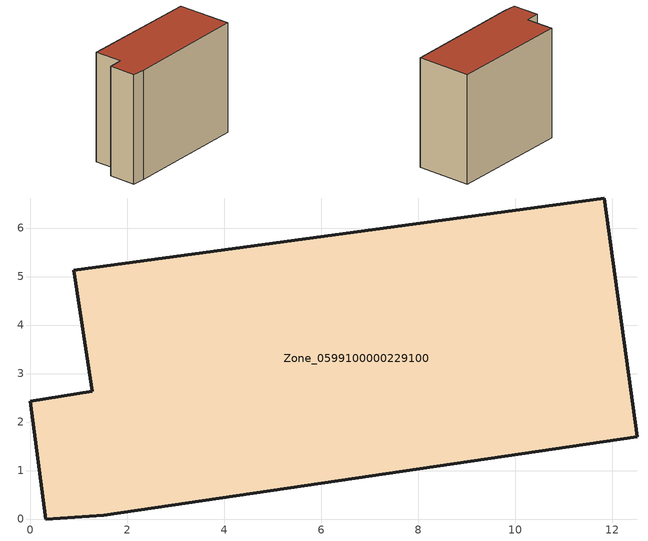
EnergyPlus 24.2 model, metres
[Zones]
Zone_0599100000229100
 floor ground (C_G): 11.83,6.62 12.51,1.7 1.51,0.08 0.32,0 0,2.43 1.27,2.64 0.89,5.13 z0
 wall outside (C_F): 0,2.43 0.32,0 1.51,0.08 12.51,1.7 11.83,6.62 0.89,5.13 1.27,2.64 0,2.43 z0:10.04
 roof outside (C_R): 11.83,6.62 0.89,5.13 1.27,2.64 0,2.43 0.32,0 1.51,0.08 12.51,1.7 z10.04
[BUILDING]
Pand.0599100000229100: North Axis=0; Terrain=City; Loads Convergence Tolerance Value=0.04; Temperature Convergence Tolerance Value=0.4; Solar Distribution=FullExterior; Maximum Number of Warmup Days=25; Minimum Number of Warmup Days=1
[Site:Location]
Rotterdam.The.Hague.AP_ZH_NLD Design_Conditions: Latitude=51.96; Longitude=4.45; Time Zone=1; Elevation=-4.5
[SITE:GROUNDTEMPERATURE:BUILDINGSURFACE]
18, 18, 18, 18, 18, 18, 18, 18, 18, 18, 18, 18
[MATERIAL] Thermal Absorptance=0.9; Solar Absorptance=0.7; Visible Absorptance=0.7
Name | Roughness | Thickness | Conductivity | Density | Specific Heat
G.TI.1946 | MediumSmooth | 0.15 | 1 | 540 | 1210
F.TI.1946 | Rough | 0.3 | 0.857143 | 1920 | 840
R.TI.1946 | MediumRough | 0.2 | 0.1 | 1500 | 1000
[CONSTRUCTION]
C_G: G.TI.1946
C_F: F.TI.1946
C_R: R.TI.1946
[ZONE]
Zone_0599100000229100: Type=1; Multiplier=1; Ceiling Height=Autocalculate; Volume=Autocalculate; Floor Area=autocalculate; Part of Total Floor Area=Yes
[ZONEINFILTRATION:DESIGNFLOWRATE]
Infil_Zone_0599100000229100: Zone or ZoneList or Space or SpaceList=Zone_0599100000229100; Schedule=AlwaysOn; Design Flow Rate Calculation Method=Flow/Area; Flow Rate per Floor Area=0.003; Constant Term Coefficient=1; Temperature Term Coefficient=0; Velocity Term Coefficient=0; Velocity Squared Term Coefficient=0
[HVACTEMPLATE:ZONE:IDEALLOADSAIRSYSTEM]
Zone_0599100000229100: Maximum Heating Supply Air Temperature=50; Minimum Cooling Supply Air Temperature=13; Maximum Heating Supply Air Humidity Ratio=0.0156; Minimum Cooling Supply Air Humidity Ratio=0.0077; Heating Limit=NoLimit; Cooling Limit=NoLimit; Dehumidification Control Type=ConstantSensibleHeatRatio; Cooling Sensible Heat Ratio=0.7; Dehumidification Setpoint=60; Humidification Control Type=None; Humidification Setpoint=30; Outdoor Air Method=None; Outdoor Air Flow Rate per Person=0.00944; Outdoor Air Flow Rate per Zone Floor Area=0; Outdoor Air Flow Rate per Zone=0; Demand Controlled Ventilation Type=None; Outdoor Air Economizer Type=NoEconomizer; Heat Recovery Type=None; Sensible Heat Recovery Effectiveness=0.7; Latent Heat Recovery Effectiveness=0.65
[ZONECONTROL:THERMOSTAT]
ThermostatControl_Zone_0599100000229100: Zone or ZoneList=Zone_0599100000229100; Control Type Schedule=DualSetpointControlType; Control 1=Thermostat_Zone_0599100000229100; Temperature Difference Between Cutout And Setpoint=0
[THERMOSTATSETPOINT:DUALSETPOINT]
Thermostat_Zone_0599100000229100: Heating Setpoint Temperature Schedule=HeatingSetpoint_Zone_0599100000229100; Cooling Setpoint Temperature Schedule=CoolingSetpoint_Zone_0599100000229100
[SCHEDULE:COMPACT]
HeatingSetpoint_Zone_0599100000229100: Through: 12/31, For: AllDays, Until: 24:00, 21
CoolingSetpoint_Zone_0599100000229100: Through: 12/31, For: AllDays, Until: 24:00, 24
DualSetpointControlType: Through: 12/31, For: AllDays, Until: 24:00, 4
AlwaysOn: Through: 12/31, For: AllDays, Until: 24:00, 1
